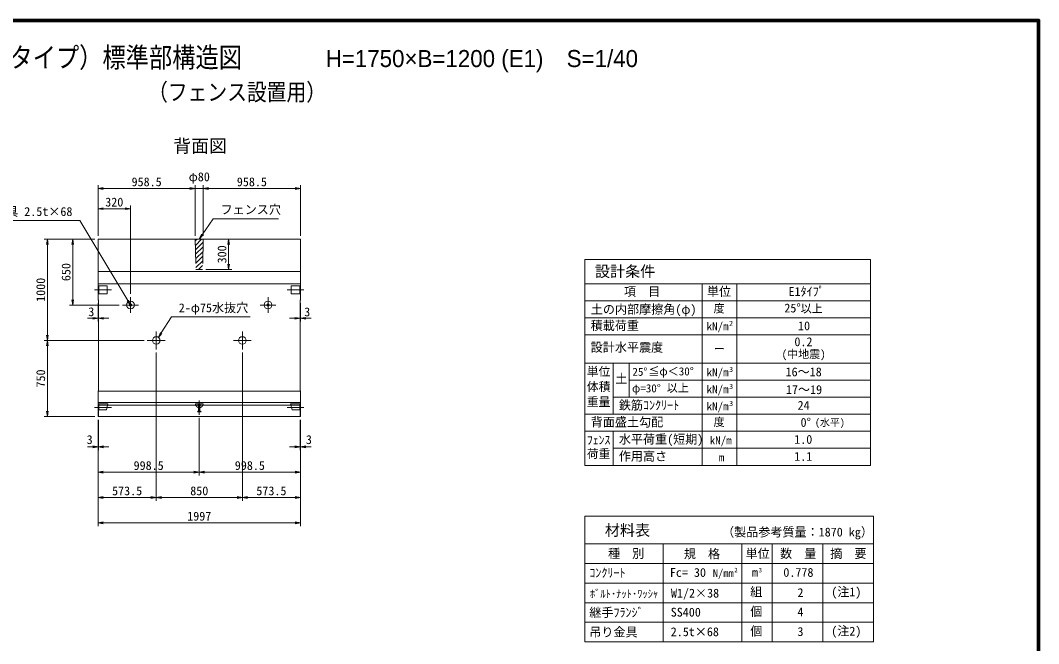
# Model space of a CAD drawing. Units: millimetres at full size, sheet at 1:40. Extents: x 108088 to 123888, y 10657 to 21690.
# Drawn here: x 113841 to 123888, y 15538 to 21690 of the extents above; entities that cross this region are included whole.
import ezdxf
from ezdxf.enums import TextEntityAlignment as Align

# ---------------------------------------------------------------- set-up
doc = ezdxf.new("R2010")
doc.units = ezdxf.units.MM
doc.header["$LTSCALE"] = 40
doc.linetypes.add('CHAIN', pattern=[18.5, 12, -1.5, 3.5, -1.5])
doc.linetypes.add('DASHED', pattern=[7.5, 6, -1.5])
for name, color, linetype, lineweight in [('01図枠', 1, 'Continuous', 70), ('中心', 6, 'CHAIN', 9), ('外形線', 7, 'Continuous', 13), ('寸法', 2, 'Continuous', 9), ('細線', 4, 'Continuous', 9)]:
    doc.layers.add(name, color=color, linetype=linetype, lineweight=lineweight)
doc.layers.add('文字', color=7, linetype='Continuous')
doc.styles.add('ＭＳ ゴシック', font='')
doc.styles.add('ＭＳ Ｐゴシック', font='')
doc.styles.get('ＭＳ ゴシック').set_extended_font_data('MS Gothic')
doc.styles.get('ＭＳ Ｐゴシック').set_extended_font_data('MS PGothic')

# ---------------------------------------------------------------- blocks, each defined once
blk = doc.blocks.new('open_arrow')
at = {"color": 0, "linetype": 'Continuous', "lineweight": -2}
blk.add_lwpolyline([(7.5, 1.25), (0, 0), (7.5, -1.25)], dxfattribs=at)

msp = doc.modelspace()

# ---------------------------------------------------------------- hatches: boundary and pattern name
at = {"layer": '細線'}
h = msp.add_hatch(dxfattribs=at)
h.set_pattern_fill('USER', color=256, style=0, pattern_type=2)
h.set_pattern_definition([(45, (-10115.7, 14346.24), (-22.45064, 22.45064), [])])
h.paths.add_polyline_path([(115645.9, 19530.48), (115565.9, 19530.48), (115573.4, 19230.48), (115638.4, 19230.48)])

# ---------------------------------------------------------------- linework, layer by layer
at = {"layer": '01図枠'}
msp.add_lwpolyline([(108087.54, 10809.99), (123887.54, 10809.99), (123887.54, 21689.99), (108087.54, 21689.99)], close=True, dxfattribs=at)
at = {"layer": '中心'}
for p, q in [((114738.4, 19030.48), (114573.4, 19030.48)), ((116473.4, 19030.48), (116638.4, 19030.48)), ((114927.4, 18958.98), (114927.4, 18801.98)), ((116284.4, 18958.98), (116284.4, 18801.98)), ((115005.9, 18880.48), (114848.9, 18880.48)), ((116205.9, 18880.48), (116362.9, 18880.48)), ((115180.9, 18442.98), (115180.9, 18617.98)), ((116030.9, 18442.98), (116030.9, 18617.98)), ((115093.4, 18530.48), (115268.4, 18530.48)), ((115943.4, 18530.48), (116118.4, 18530.48)), ((115605.9, 17936.7), (115605.9, 17797.7)), ((114738.4, 17870.33), (114573.4, 17870.33)), ((116473.4, 17870.33), (116638.4, 17870.33))]:
    msp.add_line(p, q, dxfattribs=at)
at = {"layer": '外形線'}
for p, q in [((114607.4, 19530.48), (116604.4, 19530.48)), ((114607.4, 18930.48), (114607.4, 19530.48)), ((116604.4, 18930.48), (116604.4, 19530.48)), ((114607.4, 18930.48), (114610.4, 18927.48)), ((114610.4, 18033.48), (114610.4, 18927.48)), ((116604.4, 18930.48), (116601.4, 18927.48)), ((116601.4, 18033.48), (116601.4, 18927.48)), ((114607.4, 18030.48), (114610.4, 18033.48)), ((114607.4, 18030.48), (114607.4, 17780.48)), ((116604.4, 18030.48), (116601.4, 18033.48)), ((116604.4, 18030.48), (116604.4, 17780.48)), ((116604.4, 17891.83), (114607.4, 17891.83)), ((114607.4, 17780.48), (116604.4, 17780.48))]:
    msp.add_line(p, q, dxfattribs=at)
at = {"layer": '外形線', "linetype": 'DASHED'}
for p, q in [((115565.9, 19530.48), (115573.4, 19230.48)), ((115645.9, 19530.48), (115638.4, 19230.48)), ((115573.4, 19230.48), (115638.4, 19230.48))]:
    msp.add_line(p, q, dxfattribs=at)
at = {"layer": '外形線'}
for centre in [(115180.9, 18530.48), (116030.9, 18530.48)]:
    msp.add_circle(centre, 37.5, dxfattribs=at)
at = {"layer": '寸法'}
for p, q in [((114607.4, 19562.48), (114607.4, 20062.48)), ((114607.4, 20030.48), (115565.9, 20030.48)), ((115749.9, 20030.48), (115461.9, 20030.48)), ((115565.9, 19562.48), (115565.9, 20062.48)), ((115565.9, 19562.48), (115565.9, 20062.48)), ((115645.9, 19562.48), (115645.9, 20062.48)), ((115645.9, 19562.48), (115645.9, 20062.48)), ((116604.4, 20030.48), (115645.9, 20030.48)), ((116604.4, 19562.48), (116604.4, 20062.48)), ((114607.4, 19562.48), (114607.4, 19862.48)), ((114927.4, 19830.48), (114607.4, 19830.48)), ((114927.4, 18990.98), (114927.4, 19862.48)), ((114575.4, 19530.48), (114075.4, 19530.48)), ((114107.4, 18530.48), (114107.4, 19530.48)), ((114575.4, 19530.48), (114325.4, 19530.48)), ((114357.4, 19530.48), (114357.4, 18880.48)), ((115677.9, 19530.48), (115927.9, 19530.48)), ((115895.9, 19530.48), (115895.9, 19230.48)), ((115670.4, 19230.48), (115927.9, 19230.48)), ((114607.4, 18898.48), (114607.4, 18718.06)), ((114610.4, 18895.48), (114610.4, 18718.06)), ((116601.4, 18895.48), (116601.4, 18718.06)), ((116604.4, 18898.48), (116604.4, 18718.06)), ((114816.9, 18880.48), (114325.4, 18880.48)), ((114503.4, 18750.06), (114714.4, 18750.06)), ((116708.4, 18750.06), (116497.4, 18750.06)), ((115061.4, 18530.48), (114075.4, 18530.48)), ((115061.4, 18530.48), (114075.4, 18530.48)), ((114107.4, 17780.48), (114107.4, 18530.48)), ((115180.9, 18410.98), (115180.9, 16948.48)), ((115180.9, 18410.98), (115180.9, 16948.48)), ((116030.9, 18410.98), (116030.9, 16948.48)), ((116030.9, 18410.98), (116030.9, 16948.48)), ((114575.4, 17780.48), (114075.4, 17780.48)), ((114607.4, 17748.48), (114607.4, 16698.48)), ((114607.4, 17748.48), (114607.4, 16948.48)), ((114607.4, 17748.48), (114607.4, 17198.48)), ((114607.4, 17748.48), (114607.4, 17448.48)), ((114610.4, 17748.48), (114610.4, 17448.48)), ((115605.9, 17765.7), (115605.9, 17198.48)), ((115605.9, 17765.7), (115605.9, 17198.48)), ((116601.4, 17748.48), (116601.4, 17448.48)), ((116604.4, 17748.48), (116604.4, 16698.48)), ((116604.4, 17748.48), (116604.4, 16948.48)), ((116604.4, 17748.48), (116604.4, 17198.48)), ((116604.4, 17748.48), (116604.4, 17448.48)), ((114714.4, 17480.48), (114503.4, 17480.48)), ((116497.4, 17480.48), (116708.4, 17480.48)), ((114607.4, 17230.48), (115605.9, 17230.48)), ((115605.9, 17230.48), (116604.4, 17230.48)), ((114607.4, 16980.48), (115180.9, 16980.48)), ((115180.9, 16980.48), (116030.9, 16980.48)), ((116030.9, 16980.48), (116604.4, 16980.48)), ((114607.4, 16730.48), (116604.4, 16730.48))]:
    msp.add_line(p, q, dxfattribs=at)
at = {"layer": '寸法', "color": 3}
for p, q in [((119408.66, 17802.01), (119408.66, 19329.39)), ((119408.66, 19329.39), (122228.66, 19329.39)), ((122228.66, 17298.01), (122228.66, 19329.39)), ((119408.66, 17298.01), (119408.66, 19090.01)), ((119408.66, 19090.01), (122228.66, 19090.01)), ((120568.66, 17298.01), (120568.66, 19090.01)), ((120908.66, 17298.01), (120908.66, 19090.01)), ((119408.66, 18922.01), (122228.66, 18922.01)), ((119408.66, 18754.01), (122228.66, 18754.01)), ((119408.66, 18586.01), (122228.66, 18586.01)), ((119408.66, 18306.01), (122228.66, 18306.01)), ((119688.66, 17802.01), (119688.66, 18306.01)), ((119848.66, 17970.01), (119848.66, 18306.01)), ((119848.66, 18138.01), (122228.66, 18138.01)), ((119688.66, 17970.01), (122228.66, 17970.01)), ((119408.66, 17802.01), (122228.66, 17802.01)), ((119408.66, 17634.01), (122228.66, 17634.01)), ((119688.66, 17298.01), (119688.66, 17634.01)), ((119688.66, 17466.01), (122228.66, 17466.01)), ((119408.66, 17298.01), (122228.66, 17298.01)), ((119408.66, 15555.75), (119408.66, 16798.01)), ((119408.66, 16798.01), (122258.66, 16798.01)), ((122258.66, 15555.75), (122258.66, 16798.01)), ((119408.66, 16522.63), (122258.66, 16522.63)), ((120183.66, 15555.75), (120183.66, 16522.63)), ((120958.66, 15555.75), (120958.66, 16522.63)), ((121258.66, 15555.75), (121258.66, 16522.63)), ((121258.66, 15749.13), (121258.66, 16522.63)), ((121758.66, 15555.75), (121758.66, 16522.63)), ((119408.66, 16329.26), (122258.66, 16329.26)), ((119408.66, 16135.88), (122258.66, 16135.88)), ((119408.66, 15942.51), (122258.66, 15942.51)), ((119408.66, 15749.13), (122258.66, 15749.13)), ((119408.66, 15555.75), (122258.66, 15555.75))]:
    msp.add_line(p, q, dxfattribs=at)
at = {"layer": '寸法', "color": 3, "linetype": 'DASHED'}
for p, q in [((115567.4, 17906.7), (115644.4, 17906.7)), ((115593.4, 17895.7), (115618.4, 17895.7)), ((115593.4, 17887.36), (115593.4, 17895.7)), ((115618.4, 17887.36), (115593.4, 17887.36)), ((115598.9, 17887.36), (115598.9, 17835.36)), ((115612.9, 17887.36), (115612.9, 17835.36)), ((115618.4, 17895.7), (115618.4, 17887.36)), ((115588.4, 17827.7), (115598.9, 17835.36)), ((115623.4, 17827.7), (115588.4, 17827.7)), ((115598.9, 17835.36), (115612.9, 17835.36)), ((115612.9, 17835.36), (115623.4, 17827.7))]:
    msp.add_line(p, q, dxfattribs=at)
at = {"layer": '寸法'}
for points in [[(114927.4, 18880.48), (114900.6, 18925.04), (114426.54, 19713.06), (113229.99, 19713.06)], [(115605.9, 19530.48), (115635.3, 19573.37), (115743.85, 19731.78), (116387.46, 19731.78)], [(115202.48, 18561.15), (115230.48, 18604.96), (115331.49, 18762.98), (116109.14, 18762.98)]]:
    msp.add_lwpolyline(points, dxfattribs=at)
at = {"layer": '寸法', "color": 3}
for centre, radius in [((114927.4, 18880.48), 38.5), ((114927.4, 18880.48), 12.5), ((116284.4, 18880.48), 38.5), ((116284.4, 18880.48), 12.5)]:
    msp.add_circle(centre, radius, dxfattribs=at)
at = {"layer": '寸法', "color": 3, "linetype": 'DASHED'}
msp.add_arc((115605.9, 17906.7), 38.5, 180, 0, dxfattribs=at)
at = {"layer": '細線'}
for p, q in [((114607.4, 19210.48), (116604.4, 19210.48)), ((114607.4, 19090.48), (116604.4, 19090.48)), ((114613.4, 18990.48), (114613.4, 19070.48)), ((114698.4, 19070.48), (114613.4, 19070.48)), ((114698.4, 18990.48), (114613.4, 18990.48)), ((114698.4, 18990.48), (114698.4, 19070.48)), ((116513.4, 18990.48), (116513.4, 19070.48)), ((116513.4, 19070.48), (116598.4, 19070.48)), ((116513.4, 18990.48), (116598.4, 18990.48)), ((116598.4, 18990.48), (116598.4, 19070.48)), ((114607.4, 18030.48), (116604.4, 18030.48)), ((116604.4, 17917.51), (114607.4, 17917.51)), ((114610.4, 17780.48), (114610.4, 17891.83)), ((116601.4, 17780.48), (116601.4, 17891.83))]:
    msp.add_line(p, q, dxfattribs=at)
at = {"layer": '細線', "linetype": 'DASHED'}
for p, q in [((114613.4, 17845.33), (114613.4, 17905.33)), ((114613.4, 17905.33), (114704.4, 17905.33)), ((114689.4, 17845.33), (114704.4, 17905.33)), ((116522.4, 17845.33), (116507.4, 17905.33)), ((116598.4, 17905.33), (116507.4, 17905.33)), ((116598.4, 17845.33), (116598.4, 17905.33)), ((114613.4, 17845.33), (114689.4, 17845.33)), ((116598.4, 17845.33), (116522.4, 17845.33))]:
    msp.add_line(p, q, dxfattribs=at)

# ---------------------------------------------------------------- block references
at = {"layer": '寸法', "xscale": 6.93, "yscale": 6.93}
for p in [(114607.4, 20030.48), (115645.9, 20030.48), (115645.9, 20030.48), (114607.4, 19830.48), (114610.4, 18750.06), (116604.4, 18750.06), (114610.4, 17480.48), (116604.4, 17480.48), (114607.4, 17230.48), (115605.9, 17230.48), (114607.4, 16980.48), (115180.9, 16980.48), (116030.9, 16980.48), (114607.4, 16730.48)]:
    msp.add_blockref('open_arrow', p, dxfattribs=at)
for p, rotation in [((115565.9, 20030.48), 180), ((115565.9, 20030.48), 180), ((116604.4, 20030.48), 180), ((114927.4, 19830.48), 180), ((114107.4, 19530.48), 270), ((114357.4, 19530.48), 270), ((115605.9, 19530.48), 55.6), ((115895.9, 19530.48), 270), ((115895.9, 19230.48), 90), ((114357.4, 18880.48), 90), ((114927.4, 18880.48), 121), ((114607.4, 18750.06), 180), ((116601.4, 18750.06), 180), ((115202.48, 18561.15), 57.4), ((114107.4, 18530.48), 90), ((114107.4, 18530.48), 270), ((114107.4, 17780.48), 90), ((114607.4, 17480.48), 180), ((116601.4, 17480.48), 180), ((115605.9, 17230.48), 180), ((116604.4, 17230.48), 180), ((115180.9, 16980.48), 180), ((116030.9, 16980.48), 180), ((116604.4, 16980.48), 180), ((116604.4, 16730.48), 180)]:
    msp.add_blockref('open_arrow', p, dxfattribs=dict(at, rotation=rotation))

# ---------------------------------------------------------------- texts
at = {"layer": '寸法', "style": 'ＭＳ ゴシック'}
for s, p in [('958.5', (115086.65, 20096.48)), ('φ80', (115605.9, 20145.95)), ('958.5', (116125.15, 20096.48)), ('320', (114767.4, 19896.48)), ('3', (114540.63, 18814.07)), ('3', (116671.18, 18812.58)), ('3', (114524.19, 17552.05)), ('3', (116687.61, 17552.05)), ('998.5', (115106.65, 17296.48)), ('998.5', (116105.15, 17296.48)), ('573.5', (114894.15, 17046.48)), ('850', (115605.9, 17046.48)), ('573.5', (116317.65, 17046.48)), ('1997', (115605.9, 16796.48))]:
    msp.add_text(s, height=87.35, dxfattribs=at).set_placement(p, align=Align.MIDDLE_CENTER)
msp.add_text('3-吊り金具 2.5t×68', height=87.35, dxfattribs=at).set_placement((114354.54, 19733.06), align=Align.BOTTOM_RIGHT)
for s, p in [('フェンス穴', (115815.85, 19751.78)), ('2-φ75水抜穴', (115403.49, 18782.98))]:
    msp.add_text(s, height=87.35, dxfattribs=at).set_placement(p, align=Align.BOTTOM_LEFT)
for s, p in [('300', (115829.9, 19380.48)), ('650', (114291.4, 19205.48)), ('1000', (114041.4, 19030.48)), ('750', (114041.4, 18155.48))]:
    msp.add_text(s, height=87.35, rotation=90, dxfattribs=at).set_placement(p, align=Align.MIDDLE_CENTER)
at = {"layer": '寸法', "color": 3, "style": 'ＭＳ ゴシック'}
for s, height, p in [('設計条件', 109.2, (119509.63, 19125.26)), ('項\u3000目', 87.35, (119796.05, 18943.25)), ('単位', 87.35, (120615.25, 18943.25)), ('E1ﾀｲﾌﾟ', 87.35, (121419.33, 18943.25)), ('土の内部摩擦角(φ)', 87.35, (119468.98, 18767.38)), ('度', 79.75, (120680.45, 18782.32)), ('25°', 87.35, (121378.49, 18780.87)), ('以上', 79.75, (121539.48, 18782.32)), ('積載荷重', 87.35, (119467.08, 18607.38)), ('kN/m', 79.75, (120611.51, 18606.57)), ('2', 52.22, (120832.66, 18657.04)), ('10', 87.35, (121513.81, 18605.41)), ('設計水平震度', 87.35, (119467.94, 18393.07)), ('0.2', 87.35, (121478.04, 18448.02)), ('ー', 79.75, (120683.44, 18383.04)), ('(中地震)', 79.75, (121351.88, 18331.99)), ('土', 87.35, (119710.97, 18083.43)), ('25°', 79.75, (119879.42, 18157.73)), ('≦φ＜30°', 79.75, (120037.12, 18161.75)), ('kN/m', 79.75, (120611.94, 18153)), ('3', 52.22, (120833.08, 18203.47)), ('16～18', 87.35, (121390.87, 18150.62)), ('φ=30°', 79.75, (119874.93, 17994.63)), ('以上', 79.75, (120218.56, 17998.32)), ('kN/m', 79.75, (120611.94, 17985)), ('3', 52.22, (120833.08, 18035.47)), ('17～19', 87.35, (121394.24, 17975.31)), ('鉄筋ｺﾝｸﾘｰﾄ', 87.35, (119745.68, 17821.93)), ('kN/m', 79.75, (120611.94, 17817)), ('3', 52.22, (120833.08, 17867.47)), ('24', 87.35, (121509.14, 17820.46)), ('背面盛土勾配', 87.35, (119468.66, 17655.25)), ('度', 79.75, (120680.45, 17662.32)), ('0°', 87.35, (121538.56, 17652.27)), ('(水平)', 72.16, (121680.89, 17663.78)), ('水平荷重(短期)', 87.35, (119745.68, 17485.93)), ('kN/m', 79.75, (120641.94, 17481)), ('1.0', 87.35, (121475.95, 17484.46)), ('作用高さ', 87.35, (119745.68, 17317.93)), ('m', 79.75, (120732.01, 17313)), ('1.1', 87.35, (121475.95, 17316.46)), ('材料表', 109.2, (119607.53, 16570.76)), ('種\u3000別', 87.35, (119638.94, 16357.92)), ('規\u3000格', 87.35, (120387.09, 16353.78)), ('単位', 87.35, (120996.29, 16356.98)), ('数\u3000量', 87.35, (121336.69, 16357.72)), ('摘\u3000要', 87.35, (121831.68, 16357.33)), ('ｺﾝｸﾘｰﾄ', 87.35, (119454.31, 16167.36)), ('Fc= 30', 87.35, (120249.08, 16171.19)), ('N/mm', 75.95, (120672.83, 16173.37)), ('2', 43.67, (120884.39, 16230.61)), ('3', 43.67, (121124.63, 16229.06)), ('m', 87.35, (121059.24, 16172.35)), ('ﾎﾞﾙﾄ･ﾅｯﾄ･ﾜｯｼｬ', 75.95, (119460.14, 15968.64)), ('W1/2×38', 87.35, (120259.85, 15967.28)), ('組', 87.35, (121041.34, 15978.97)), ('(注1)', 87.35, (121841.34, 15978.97)), ('継手ﾌﾗﾝｼﾞ', 87.35, (119454.09, 15775.38)), ('SS400', 87.35, (120257.64, 15779.17)), ('個 ', 87.35, (121042.67, 15785.6)), ('吊り金具', 87.35, (119454.09, 15582.01)), ('2.5t×68', 87.35, (120257.64, 15585.79)), ('個 ', 87.35, (121042.67, 15592.22)), ('(注2)', 87.35, (121841.34, 15592.22))]:
    msp.add_text(s, height=height, dxfattribs=at).set_placement(p, align=Align.BOTTOM_LEFT)
for s, p in [('単位', (119429.8, 18266.42)), ('体積', (119429.8, 18116.78)), ('重量', (119429.8, 17967.14)), ('ﾌｪﾝｽ', (119429.8, 17590.14)), ('荷重', (119429.8, 17455.47))]:
    msp.add_text(s, height=85.24, dxfattribs=at).set_placement(p, align=Align.TOP_LEFT)
for s, p in [('（製品参考質量：1870 kg）', (122252.61, 16569.65)), ('0.778', (121665.9, 16171.67)), ('2', (121567.37, 15971.95)), ('4', (121567.11, 15780.95)), ('3', (121567.11, 15587.57))]:
    msp.add_text(s, height=87.35, dxfattribs=at).set_placement(p, align=Align.BOTTOM_RIGHT)
at = {"layer": '文字', "style": 'ＭＳ Ｐゴシック', "width": 0.85}
for s, height, p in [(' KLウォール3型（Eタイプ）標準部構造図\u3000\u3000\u3000\u3000\u3000\u3000\u3000\u3000\u3000\u3000\u3000\u3000\u3000\u3000 \u3000\u3000\u3000\u3000', 197.9, (115987.54, 21165.77)), ('（フェンス設置用）', 168.3, (115978.69, 20847.73))]:
    msp.add_text(s, height=height, dxfattribs=at).set_placement(p, align=Align.BOTTOM_CENTER)
at = {"layer": '文字', "style": 'ＭＳ Ｐゴシック'}
msp.add_text('H=1750×B=1200 (E1)\u3000S=1/40', height=168.3, dxfattribs=at).set_placement((116853.25, 21178.44), align=Align.BOTTOM_LEFT)
msp.add_text(' 背面図 ', height=128.7, dxfattribs=at).set_placement((115613.55, 20347.73), align=Align.BOTTOM_CENTER)

doc.saveas('drawing.dxf')
